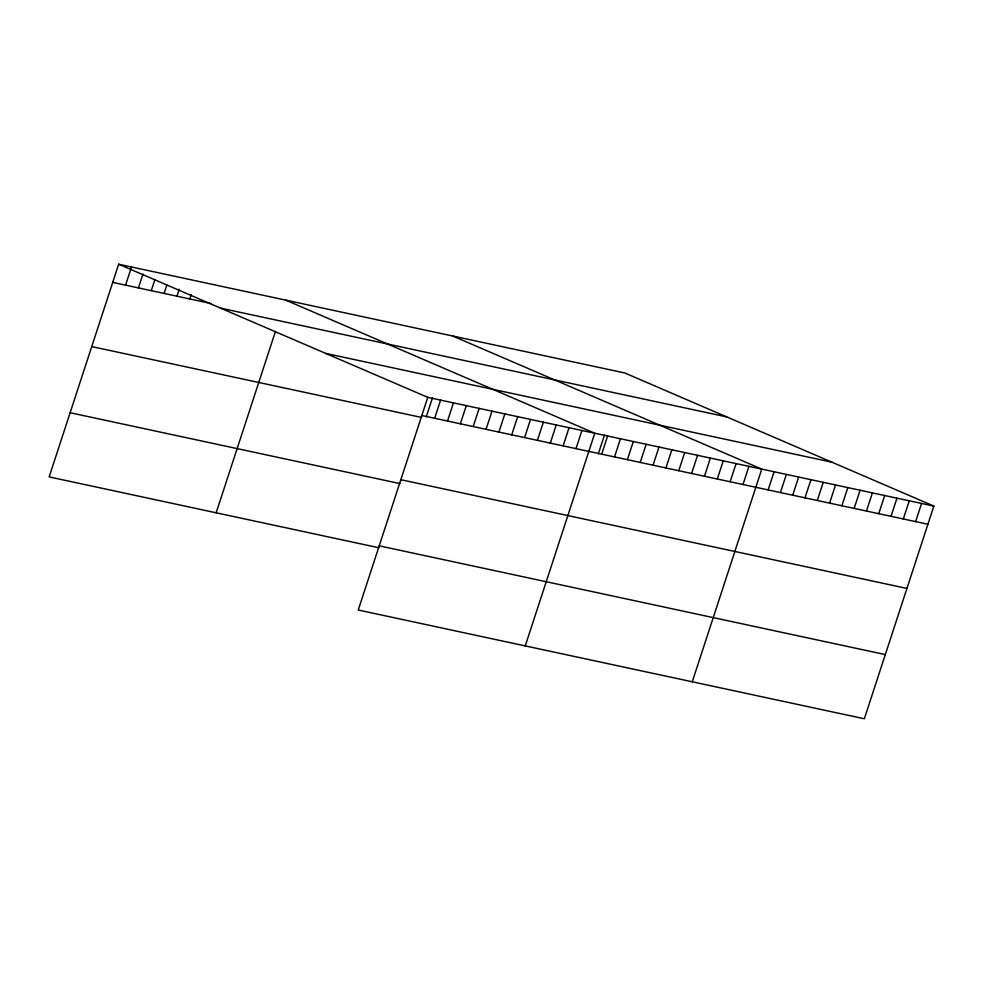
<?xml version="1.0" encoding="UTF-8"?>
<svg xmlns="http://www.w3.org/2000/svg" width="983" height="983" viewBox="0 0 983 983"><rect width="100%" height="100%" fill="white"/><g stroke="black" fill="none" stroke-linecap="round" stroke-linejoin="round"><path stroke-width="1.47" d="M933.85 506.085L427.765 397.353L358.242 610.025L864.34 718.77L933.85 506.085L624.758 372.975L118.66 264.23L49.15 476.915L378.885 547.764M125.578 285.156L131.513 266.995M138.419 287.921L142.99 273.95M151.271 290.673L154.921 279.504M164.112 293.438L166.852 285.058M176.965 296.202L179.25 289.211M189.805 298.955L191.181 294.765M216.162 512.794L275.449 331.406M426.241 416.89L432.446 397.931M434.67 418.266L440.605 400.106M447.511 421.031L453.458 402.87M460.363 423.796L466.298 405.623M473.216 426.548L479.151 408.387M486.057 429.313L491.991 411.152M498.909 432.078L504.844 413.904M511.75 434.83L517.685 416.669M524.603 437.595L530.537 419.434M537.443 440.347L543.378 422.186M550.296 443.112L556.231 424.951M563.136 445.877L569.071 427.716M575.989 448.629L581.924 430.468M525.254 645.917L594.764 433.233L285.672 300.122M598.315 453.863L604.508 434.904M601.682 454.158L607.617 435.985M614.522 456.911L620.457 438.75M627.375 459.675L633.31 441.514M640.216 462.44L646.163 444.267M653.068 465.192L659.003 447.032M665.909 467.957L671.856 449.796M678.761 470.71L684.696 452.549M691.602 473.474L697.549 455.313M704.455 476.239L710.39 458.078M717.307 478.991L723.242 460.83M730.148 481.756L736.083 463.595M743.001 484.521L748.935 466.347M692.265 681.797L761.776 469.112L452.684 336.002M768.128 489.915L774.076 471.754M780.428 492.557L786.363 474.396M792.716 495.199L798.651 477.038M805.003 497.84L810.938 479.679M817.291 500.482L823.238 482.321M829.591 503.124L835.525 484.963M841.878 505.766L847.813 487.605M854.166 508.408L860.1 490.234M866.465 511.049L872.4 492.876M878.753 513.679L884.688 495.518M891.04 516.321L896.975 498.16M903.328 518.963L909.263 500.802M915.628 521.604L921.562 503.443M112.726 282.391L211.222 303.563M220.671 308.158L726.756 416.903M325.754 353.425L831.851 462.157M421.818 415.514L927.915 524.246M91.751 346.594L421.486 417.431M400.843 479.704L906.928 588.436M70.137 412.725L399.872 483.575M379.229 545.835L885.314 654.58M118.66 264.23L427.765 397.353"/></g></svg>
